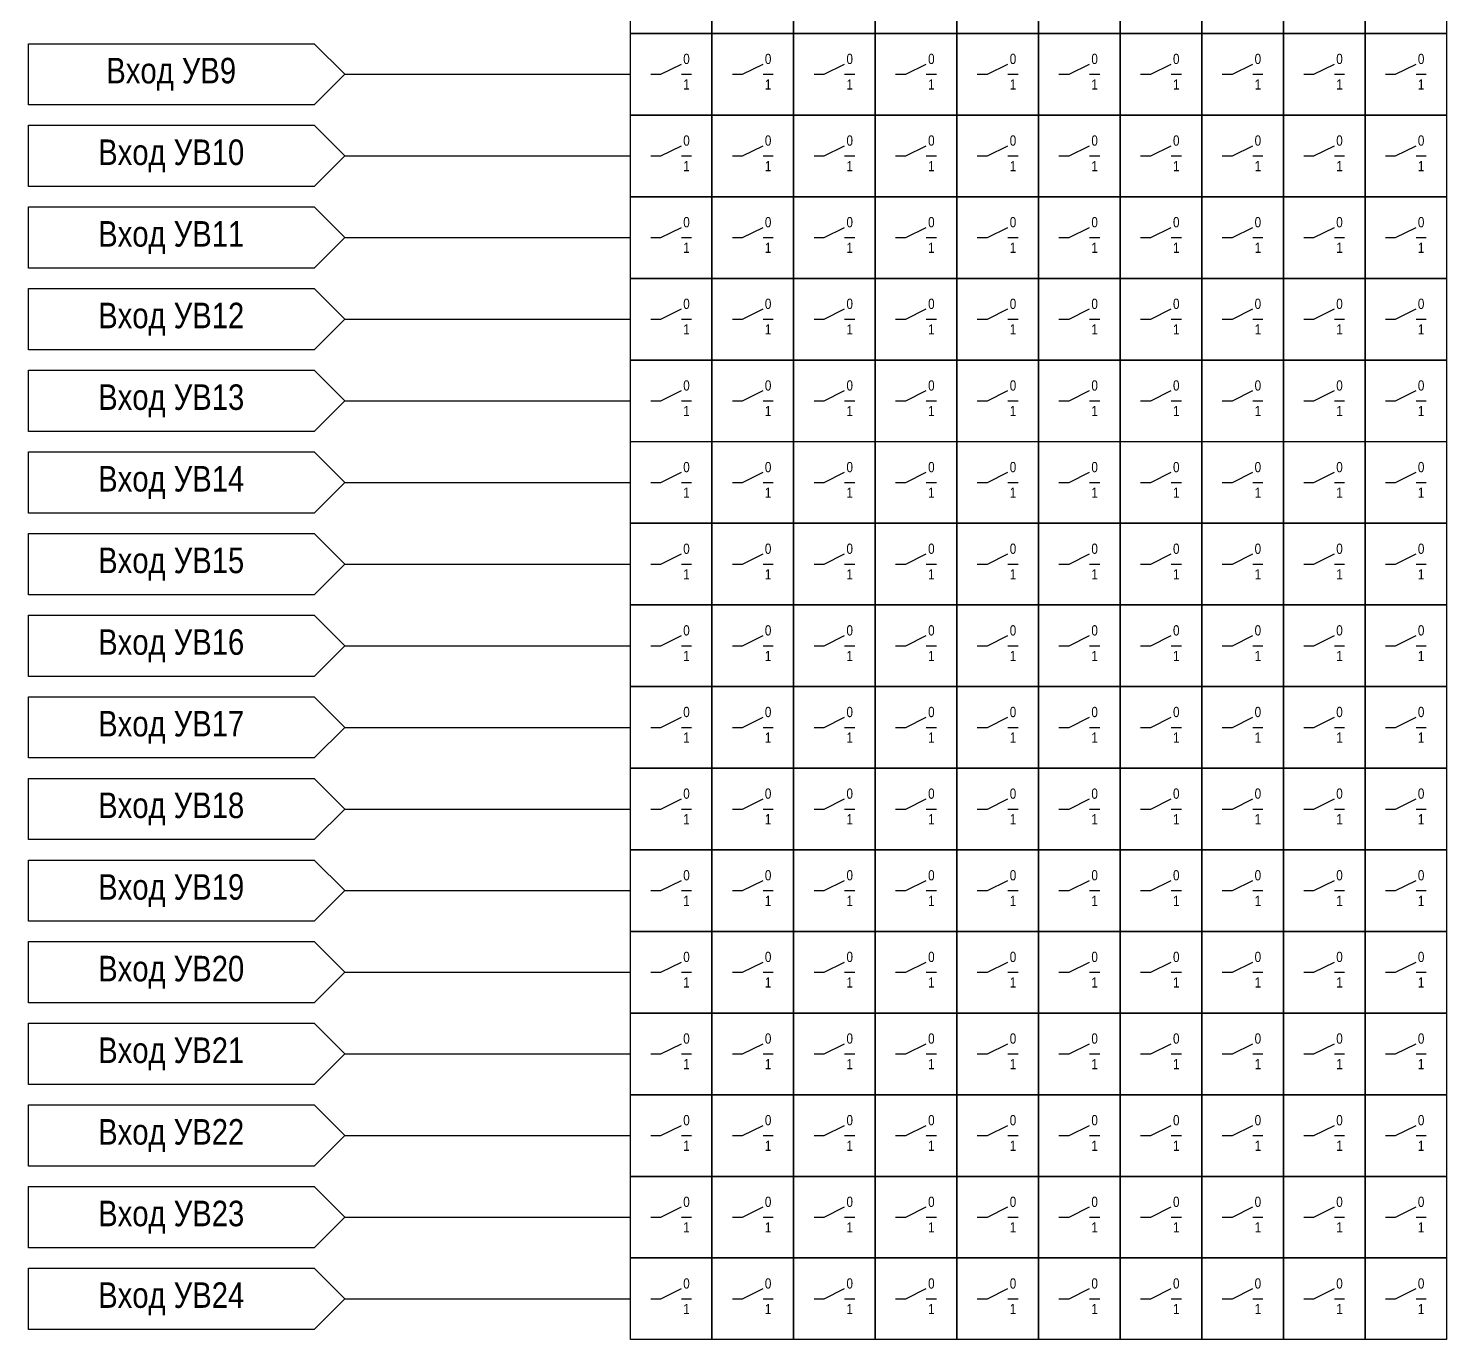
# Model space of a CAD drawing. Header units: millimetres. Extents: x -6343 to 676, y -1039 to 887.
# Drawn here: x -1332 to -1193, y 414 to 542.5 of the extents above; entities that cross this region are included whole.
import ezdxf

# ---------------------------------------------------------------- set-up
doc = ezdxf.new("R2010")
doc.units = ezdxf.units.MM
doc.styles.add('2.5_Gost_RD', font='ARIALN.TTF', dxfattribs={"height": 2.5})

msp = doc.modelspace()

# ---------------------------------------------------------------- linework, layer by layer
at = {"ltscale": 100}
for p, q in [((-1332, 541), (-1304, 541)), ((-1304, 541), (-1301, 538)), ((-1301, 538), (-1304, 535)), ((-1301, 538), (-1273, 538)), ((-1271, 538), (-1270, 538)), ((-1270, 538), (-1268, 539)), ((-1268, 538), (-1267, 538)), ((-1263, 538), (-1262, 538)), ((-1262, 538), (-1260, 539)), ((-1260, 538), (-1259, 538)), ((-1255, 538), (-1254, 538)), ((-1254, 538), (-1252, 539)), ((-1252, 538), (-1251, 538)), ((-1247, 538), (-1246, 538)), ((-1246, 538), (-1244, 539)), ((-1244, 538), (-1243, 538)), ((-1239, 538), (-1238, 538)), ((-1238, 538), (-1236, 539)), ((-1236, 538), (-1235, 538)), ((-1231, 538), (-1230, 538)), ((-1230, 538), (-1228, 539)), ((-1228, 538), (-1227, 538)), ((-1223, 538), (-1222, 538)), ((-1222, 538), (-1220, 539)), ((-1220, 538), (-1219, 538)), ((-1215, 538), (-1214, 538)), ((-1214, 538), (-1212, 539)), ((-1212, 538), (-1211, 538)), ((-1207, 538), (-1206, 538)), ((-1206, 538), (-1204, 539)), ((-1204, 538), (-1203, 538)), ((-1199, 538), (-1198, 538)), ((-1198, 538), (-1196, 539)), ((-1196, 538), (-1195, 538)), ((-1332, 533), (-1304, 533)), ((-1304, 533), (-1301, 530)), ((-1270, 530), (-1268, 531)), ((-1262, 530), (-1260, 531)), ((-1254, 530), (-1252, 531)), ((-1246, 530), (-1244, 531)), ((-1238, 530), (-1236, 531)), ((-1230, 530), (-1228, 531)), ((-1222, 530), (-1220, 531)), ((-1214, 530), (-1212, 531)), ((-1206, 530), (-1204, 531)), ((-1198, 530), (-1196, 531)), ((-1301, 530), (-1304, 527)), ((-1301, 530), (-1273, 530)), ((-1271, 530), (-1270, 530)), ((-1268, 530), (-1267, 530)), ((-1263, 530), (-1262, 530)), ((-1260, 530), (-1259, 530)), ((-1255, 530), (-1254, 530)), ((-1252, 530), (-1251, 530)), ((-1247, 530), (-1246, 530)), ((-1244, 530), (-1243, 530)), ((-1239, 530), (-1238, 530)), ((-1236, 530), (-1235, 530)), ((-1231, 530), (-1230, 530)), ((-1228, 530), (-1227, 530)), ((-1223, 530), (-1222, 530)), ((-1220, 530), (-1219, 530)), ((-1215, 530), (-1214, 530)), ((-1212, 530), (-1211, 530)), ((-1207, 530), (-1206, 530)), ((-1204, 530), (-1203, 530)), ((-1199, 530), (-1198, 530)), ((-1196, 530), (-1195, 530)), ((-1332, 525), (-1304, 525)), ((-1304, 525), (-1301, 522)), ((-1270, 522), (-1268, 523)), ((-1262, 522), (-1260, 523)), ((-1254, 522), (-1252, 523)), ((-1246, 522), (-1244, 523)), ((-1238, 522), (-1236, 523)), ((-1230, 522), (-1228, 523)), ((-1222, 522), (-1220, 523)), ((-1214, 522), (-1212, 523)), ((-1206, 522), (-1204, 523)), ((-1198, 522), (-1196, 523)), ((-1301, 522), (-1304, 519)), ((-1301, 522), (-1273, 522)), ((-1271, 522), (-1270, 522)), ((-1268, 522), (-1267, 522)), ((-1263, 522), (-1262, 522)), ((-1260, 522), (-1259, 522)), ((-1255, 522), (-1254, 522)), ((-1252, 522), (-1251, 522)), ((-1247, 522), (-1246, 522)), ((-1244, 522), (-1243, 522)), ((-1239, 522), (-1238, 522)), ((-1236, 522), (-1235, 522)), ((-1231, 522), (-1230, 522)), ((-1228, 522), (-1227, 522)), ((-1223, 522), (-1222, 522)), ((-1220, 522), (-1219, 522)), ((-1215, 522), (-1214, 522)), ((-1212, 522), (-1211, 522)), ((-1207, 522), (-1206, 522)), ((-1204, 522), (-1203, 522)), ((-1199, 522), (-1198, 522)), ((-1196, 522), (-1195, 522)), ((-1304, 519), (-1332, 519)), ((-1332, 517), (-1304, 517)), ((-1304, 517), (-1301, 514)), ((-1270, 514), (-1268, 515)), ((-1262, 514), (-1260, 515)), ((-1254, 514), (-1252, 515)), ((-1246, 514), (-1244, 515)), ((-1238, 514), (-1236, 515)), ((-1230, 514), (-1228, 515)), ((-1222, 514), (-1220, 515)), ((-1214, 514), (-1212, 515)), ((-1206, 514), (-1204, 515)), ((-1198, 514), (-1196, 515)), ((-1301, 514), (-1304, 511)), ((-1301, 514), (-1273, 514)), ((-1271, 514), (-1270, 514)), ((-1268, 514), (-1267, 514)), ((-1263, 514), (-1262, 514)), ((-1260, 514), (-1259, 514)), ((-1255, 514), (-1254, 514)), ((-1252, 514), (-1251, 514)), ((-1247, 514), (-1246, 514)), ((-1244, 514), (-1243, 514)), ((-1239, 514), (-1238, 514)), ((-1236, 514), (-1235, 514)), ((-1231, 514), (-1230, 514)), ((-1228, 514), (-1227, 514)), ((-1223, 514), (-1222, 514)), ((-1220, 514), (-1219, 514)), ((-1215, 514), (-1214, 514)), ((-1212, 514), (-1211, 514)), ((-1207, 514), (-1206, 514)), ((-1204, 514), (-1203, 514)), ((-1199, 514), (-1198, 514)), ((-1196, 514), (-1195, 514)), ((-1332, 509), (-1304, 509)), ((-1304, 509), (-1301, 506)), ((-1301, 506), (-1304, 503)), ((-1301, 506), (-1273, 506)), ((-1271, 506), (-1270, 506)), ((-1270, 506), (-1268, 507)), ((-1268, 506), (-1267, 506)), ((-1263, 506), (-1262, 506)), ((-1262, 506), (-1260, 507)), ((-1260, 506), (-1259, 506)), ((-1255, 506), (-1254, 506)), ((-1254, 506), (-1252, 507)), ((-1252, 506), (-1251, 506)), ((-1247, 506), (-1246, 506)), ((-1246, 506), (-1244, 507)), ((-1244, 506), (-1243, 506)), ((-1239, 506), (-1238, 506)), ((-1238, 506), (-1236, 507)), ((-1236, 506), (-1235, 506)), ((-1231, 506), (-1230, 506)), ((-1230, 506), (-1228, 507)), ((-1228, 506), (-1227, 506)), ((-1223, 506), (-1222, 506)), ((-1222, 506), (-1220, 507)), ((-1220, 506), (-1219, 506)), ((-1215, 506), (-1214, 506)), ((-1214, 506), (-1212, 507)), ((-1212, 506), (-1211, 506)), ((-1207, 506), (-1206, 506)), ((-1206, 506), (-1204, 507)), ((-1204, 506), (-1203, 506)), ((-1199, 506), (-1198, 506)), ((-1198, 506), (-1196, 507)), ((-1196, 506), (-1195, 506)), ((-1332, 501), (-1304, 501)), ((-1304, 501), (-1301, 498)), ((-1301, 498), (-1304, 495)), ((-1301, 498), (-1273, 498)), ((-1271, 498), (-1270, 498)), ((-1270, 498), (-1268, 499)), ((-1268, 498), (-1267, 498)), ((-1263, 498), (-1262, 498)), ((-1262, 498), (-1260, 499)), ((-1260, 498), (-1259, 498)), ((-1255, 498), (-1254, 498)), ((-1254, 498), (-1252, 499)), ((-1252, 498), (-1251, 498)), ((-1247, 498), (-1246, 498)), ((-1246, 498), (-1244, 499)), ((-1244, 498), (-1243, 498)), ((-1239, 498), (-1238, 498)), ((-1238, 498), (-1236, 499)), ((-1236, 498), (-1235, 498)), ((-1231, 498), (-1230, 498)), ((-1230, 498), (-1228, 499)), ((-1228, 498), (-1227, 498)), ((-1223, 498), (-1222, 498)), ((-1222, 498), (-1220, 499)), ((-1220, 498), (-1219, 498)), ((-1215, 498), (-1214, 498)), ((-1214, 498), (-1212, 499)), ((-1212, 498), (-1211, 498)), ((-1207, 498), (-1206, 498)), ((-1206, 498), (-1204, 499)), ((-1204, 498), (-1203, 498)), ((-1199, 498), (-1198, 498)), ((-1198, 498), (-1196, 499)), ((-1196, 498), (-1195, 498)), ((-1332, 493), (-1304, 493)), ((-1304, 493), (-1301, 490)), ((-1270, 490), (-1268, 491)), ((-1262, 490), (-1260, 491)), ((-1254, 490), (-1252, 491)), ((-1246, 490), (-1244, 491)), ((-1238, 490), (-1236, 491)), ((-1230, 490), (-1228, 491)), ((-1222, 490), (-1220, 491)), ((-1214, 490), (-1212, 491)), ((-1206, 490), (-1204, 491)), ((-1198, 490), (-1196, 491)), ((-1301, 490), (-1304, 487)), ((-1301, 490), (-1273, 490)), ((-1271, 490), (-1270, 490)), ((-1268, 490), (-1267, 490)), ((-1263, 490), (-1262, 490)), ((-1260, 490), (-1259, 490)), ((-1255, 490), (-1254, 490)), ((-1252, 490), (-1251, 490)), ((-1247, 490), (-1246, 490)), ((-1244, 490), (-1243, 490)), ((-1239, 490), (-1238, 490)), ((-1236, 490), (-1235, 490)), ((-1231, 490), (-1230, 490)), ((-1228, 490), (-1227, 490)), ((-1223, 490), (-1222, 490)), ((-1220, 490), (-1219, 490)), ((-1215, 490), (-1214, 490)), ((-1212, 490), (-1211, 490)), ((-1207, 490), (-1206, 490)), ((-1204, 490), (-1203, 490)), ((-1199, 490), (-1198, 490)), ((-1196, 490), (-1195, 490)), ((-1332, 485), (-1304, 485)), ((-1304, 485), (-1301, 482)), ((-1270, 482), (-1268, 483)), ((-1262, 482), (-1260, 483)), ((-1254, 482), (-1252, 483)), ((-1246, 482), (-1244, 483)), ((-1238, 482), (-1236, 483)), ((-1230, 482), (-1228, 483)), ((-1222, 482), (-1220, 483)), ((-1214, 482), (-1212, 483)), ((-1206, 482), (-1204, 483)), ((-1198, 482), (-1196, 483)), ((-1301, 482), (-1304, 479)), ((-1301, 482), (-1273, 482)), ((-1271, 482), (-1270, 482)), ((-1268, 482), (-1267, 482)), ((-1263, 482), (-1262, 482)), ((-1260, 482), (-1259, 482)), ((-1255, 482), (-1254, 482)), ((-1252, 482), (-1251, 482)), ((-1247, 482), (-1246, 482)), ((-1244, 482), (-1243, 482)), ((-1239, 482), (-1238, 482)), ((-1236, 482), (-1235, 482)), ((-1231, 482), (-1230, 482)), ((-1228, 482), (-1227, 482)), ((-1223, 482), (-1222, 482)), ((-1220, 482), (-1219, 482)), ((-1215, 482), (-1214, 482)), ((-1212, 482), (-1211, 482)), ((-1207, 482), (-1206, 482)), ((-1204, 482), (-1203, 482)), ((-1199, 482), (-1198, 482)), ((-1196, 482), (-1195, 482)), ((-1332, 477), (-1304, 477)), ((-1304, 477), (-1301, 474)), ((-1301, 474), (-1304, 471)), ((-1301, 474), (-1273, 474)), ((-1271, 474), (-1270, 474)), ((-1270, 474), (-1268, 475)), ((-1268, 474), (-1267, 474)), ((-1263, 474), (-1262, 474)), ((-1262, 474), (-1260, 475)), ((-1260, 474), (-1259, 474)), ((-1255, 474), (-1254, 474)), ((-1254, 474), (-1252, 475)), ((-1252, 474), (-1251, 474)), ((-1247, 474), (-1246, 474)), ((-1246, 474), (-1244, 475)), ((-1244, 474), (-1243, 474)), ((-1239, 474), (-1238, 474)), ((-1238, 474), (-1236, 475)), ((-1236, 474), (-1235, 474)), ((-1231, 474), (-1230, 474)), ((-1230, 474), (-1228, 475)), ((-1228, 474), (-1227, 474)), ((-1223, 474), (-1222, 474)), ((-1222, 474), (-1220, 475)), ((-1220, 474), (-1219, 474)), ((-1215, 474), (-1214, 474)), ((-1214, 474), (-1212, 475)), ((-1212, 474), (-1211, 474)), ((-1207, 474), (-1206, 474)), ((-1206, 474), (-1204, 475)), ((-1204, 474), (-1203, 474)), ((-1199, 474), (-1198, 474)), ((-1198, 474), (-1196, 475)), ((-1196, 474), (-1195, 474)), ((-1332, 469), (-1304, 469)), ((-1304, 469), (-1301, 466)), ((-1301, 466), (-1304, 463)), ((-1301, 466), (-1273, 466)), ((-1271, 466), (-1270, 466)), ((-1270, 466), (-1268, 467)), ((-1268, 466), (-1267, 466)), ((-1263, 466), (-1262, 466)), ((-1262, 466), (-1260, 467)), ((-1260, 466), (-1259, 466)), ((-1255, 466), (-1254, 466)), ((-1254, 466), (-1252, 467)), ((-1252, 466), (-1251, 466)), ((-1247, 466), (-1246, 466)), ((-1246, 466), (-1244, 467)), ((-1244, 466), (-1243, 466)), ((-1239, 466), (-1238, 466)), ((-1238, 466), (-1236, 467)), ((-1236, 466), (-1235, 466)), ((-1231, 466), (-1230, 466)), ((-1230, 466), (-1228, 467)), ((-1228, 466), (-1227, 466)), ((-1223, 466), (-1222, 466)), ((-1222, 466), (-1220, 467)), ((-1220, 466), (-1219, 466)), ((-1215, 466), (-1214, 466)), ((-1214, 466), (-1212, 467)), ((-1212, 466), (-1211, 466)), ((-1207, 466), (-1206, 466)), ((-1206, 466), (-1204, 467)), ((-1204, 466), (-1203, 466)), ((-1199, 466), (-1198, 466)), ((-1198, 466), (-1196, 467)), ((-1196, 466), (-1195, 466)), ((-1332, 461), (-1304, 461)), ((-1304, 461), (-1301, 458)), ((-1270, 458), (-1268, 459)), ((-1262, 458), (-1260, 459)), ((-1254, 458), (-1252, 459)), ((-1246, 458), (-1244, 459)), ((-1238, 458), (-1236, 459)), ((-1230, 458), (-1228, 459)), ((-1222, 458), (-1220, 459)), ((-1214, 458), (-1212, 459)), ((-1206, 458), (-1204, 459)), ((-1198, 458), (-1196, 459)), ((-1301, 458), (-1304, 455)), ((-1301, 458), (-1273, 458)), ((-1271, 458), (-1270, 458)), ((-1268, 458), (-1267, 458)), ((-1263, 458), (-1262, 458)), ((-1260, 458), (-1259, 458)), ((-1255, 458), (-1254, 458)), ((-1252, 458), (-1251, 458)), ((-1247, 458), (-1246, 458)), ((-1244, 458), (-1243, 458)), ((-1239, 458), (-1238, 458)), ((-1236, 458), (-1235, 458)), ((-1231, 458), (-1230, 458)), ((-1228, 458), (-1227, 458)), ((-1223, 458), (-1222, 458)), ((-1220, 458), (-1219, 458)), ((-1215, 458), (-1214, 458)), ((-1212, 458), (-1211, 458)), ((-1207, 458), (-1206, 458)), ((-1204, 458), (-1203, 458)), ((-1199, 458), (-1198, 458)), ((-1196, 458), (-1195, 458)), ((-1332, 453), (-1304, 453)), ((-1304, 453), (-1301, 450)), ((-1270, 450), (-1268, 451)), ((-1262, 450), (-1260, 451)), ((-1254, 450), (-1252, 451)), ((-1246, 450), (-1244, 451)), ((-1238, 450), (-1236, 451)), ((-1230, 450), (-1228, 451)), ((-1222, 450), (-1220, 451)), ((-1214, 450), (-1212, 451)), ((-1206, 450), (-1204, 451)), ((-1198, 450), (-1196, 451)), ((-1301, 450), (-1304, 447)), ((-1301, 450), (-1273, 450)), ((-1271, 450), (-1270, 450)), ((-1268, 450), (-1267, 450)), ((-1263, 450), (-1262, 450)), ((-1260, 450), (-1259, 450)), ((-1255, 450), (-1254, 450)), ((-1252, 450), (-1251, 450)), ((-1247, 450), (-1246, 450)), ((-1244, 450), (-1243, 450)), ((-1239, 450), (-1238, 450)), ((-1236, 450), (-1235, 450)), ((-1231, 450), (-1230, 450)), ((-1228, 450), (-1227, 450)), ((-1223, 450), (-1222, 450)), ((-1220, 450), (-1219, 450)), ((-1215, 450), (-1214, 450)), ((-1212, 450), (-1211, 450)), ((-1207, 450), (-1206, 450)), ((-1204, 450), (-1203, 450)), ((-1199, 450), (-1198, 450)), ((-1196, 450), (-1195, 450)), ((-1332, 445), (-1304, 445)), ((-1304, 445), (-1301, 442)), ((-1270, 442), (-1268, 443)), ((-1262, 442), (-1260, 443)), ((-1254, 442), (-1252, 443)), ((-1246, 442), (-1244, 443)), ((-1238, 442), (-1236, 443)), ((-1230, 442), (-1228, 443)), ((-1222, 442), (-1220, 443)), ((-1214, 442), (-1212, 443)), ((-1206, 442), (-1204, 443)), ((-1198, 442), (-1196, 443)), ((-1301, 442), (-1304, 439)), ((-1301, 442), (-1273, 442)), ((-1271, 442), (-1270, 442)), ((-1268, 442), (-1267, 442)), ((-1263, 442), (-1262, 442)), ((-1260, 442), (-1259, 442)), ((-1255, 442), (-1254, 442)), ((-1252, 442), (-1251, 442)), ((-1247, 442), (-1246, 442)), ((-1244, 442), (-1243, 442)), ((-1239, 442), (-1238, 442)), ((-1236, 442), (-1235, 442)), ((-1231, 442), (-1230, 442)), ((-1228, 442), (-1227, 442)), ((-1223, 442), (-1222, 442)), ((-1220, 442), (-1219, 442)), ((-1215, 442), (-1214, 442)), ((-1212, 442), (-1211, 442)), ((-1207, 442), (-1206, 442)), ((-1204, 442), (-1203, 442)), ((-1199, 442), (-1198, 442)), ((-1196, 442), (-1195, 442)), ((-1304, 439), (-1332, 439)), ((-1332, 437), (-1304, 437)), ((-1304, 437), (-1301, 434)), ((-1301, 434), (-1304, 431)), ((-1301, 434), (-1273, 434)), ((-1271, 434), (-1270, 434)), ((-1270, 434), (-1268, 435)), ((-1268, 434), (-1267, 434)), ((-1263, 434), (-1262, 434)), ((-1262, 434), (-1260, 435)), ((-1260, 434), (-1259, 434)), ((-1255, 434), (-1254, 434)), ((-1254, 434), (-1252, 435)), ((-1252, 434), (-1251, 434)), ((-1247, 434), (-1246, 434)), ((-1246, 434), (-1244, 435)), ((-1244, 434), (-1243, 434)), ((-1239, 434), (-1238, 434)), ((-1238, 434), (-1236, 435)), ((-1236, 434), (-1235, 434)), ((-1231, 434), (-1230, 434)), ((-1230, 434), (-1228, 435)), ((-1228, 434), (-1227, 434)), ((-1223, 434), (-1222, 434)), ((-1222, 434), (-1220, 435)), ((-1220, 434), (-1219, 434)), ((-1215, 434), (-1214, 434)), ((-1214, 434), (-1212, 435)), ((-1212, 434), (-1211, 434)), ((-1207, 434), (-1206, 434)), ((-1206, 434), (-1204, 435)), ((-1204, 434), (-1203, 434)), ((-1199, 434), (-1198, 434)), ((-1198, 434), (-1196, 435)), ((-1196, 434), (-1195, 434)), ((-1332, 429), (-1304, 429)), ((-1304, 429), (-1301, 426)), ((-1270, 426), (-1268, 427)), ((-1262, 426), (-1260, 427)), ((-1254, 426), (-1252, 427)), ((-1246, 426), (-1244, 427)), ((-1238, 426), (-1236, 427)), ((-1230, 426), (-1228, 427)), ((-1222, 426), (-1220, 427)), ((-1214, 426), (-1212, 427)), ((-1206, 426), (-1204, 427)), ((-1198, 426), (-1196, 427)), ((-1301, 426), (-1304, 423)), ((-1301, 426), (-1273, 426)), ((-1271, 426), (-1270, 426)), ((-1268, 426), (-1267, 426)), ((-1263, 426), (-1262, 426)), ((-1260, 426), (-1259, 426)), ((-1255, 426), (-1254, 426)), ((-1252, 426), (-1251, 426)), ((-1247, 426), (-1246, 426)), ((-1244, 426), (-1243, 426)), ((-1239, 426), (-1238, 426)), ((-1236, 426), (-1235, 426)), ((-1231, 426), (-1230, 426)), ((-1228, 426), (-1227, 426)), ((-1223, 426), (-1222, 426)), ((-1220, 426), (-1219, 426)), ((-1215, 426), (-1214, 426)), ((-1212, 426), (-1211, 426)), ((-1207, 426), (-1206, 426)), ((-1204, 426), (-1203, 426)), ((-1199, 426), (-1198, 426)), ((-1196, 426), (-1195, 426)), ((-1332, 421), (-1304, 421)), ((-1304, 421), (-1301, 418)), ((-1270, 418), (-1268, 419)), ((-1262, 418), (-1260, 419)), ((-1254, 418), (-1252, 419)), ((-1246, 418), (-1244, 419)), ((-1238, 418), (-1236, 419)), ((-1230, 418), (-1228, 419)), ((-1222, 418), (-1220, 419)), ((-1214, 418), (-1212, 419)), ((-1206, 418), (-1204, 419)), ((-1198, 418), (-1196, 419)), ((-1301, 418), (-1304, 415)), ((-1301, 418), (-1273, 418)), ((-1271, 418), (-1270, 418)), ((-1268, 418), (-1267, 418)), ((-1263, 418), (-1262, 418)), ((-1260, 418), (-1259, 418)), ((-1255, 418), (-1254, 418)), ((-1252, 418), (-1251, 418)), ((-1247, 418), (-1246, 418)), ((-1244, 418), (-1243, 418)), ((-1239, 418), (-1238, 418)), ((-1236, 418), (-1235, 418)), ((-1231, 418), (-1230, 418)), ((-1228, 418), (-1227, 418)), ((-1223, 418), (-1222, 418)), ((-1220, 418), (-1219, 418)), ((-1215, 418), (-1214, 418)), ((-1212, 418), (-1211, 418)), ((-1207, 418), (-1206, 418)), ((-1204, 418), (-1203, 418)), ((-1199, 418), (-1198, 418)), ((-1196, 418), (-1195, 418))]:
    msp.add_line(p, q, dxfattribs=at)
for points in [[(-1273, 606), (-1265, 606), (-1265, 414), (-1273, 414)], [(-1265, 606), (-1257, 606), (-1257, 414), (-1265, 414)], [(-1257, 606), (-1249, 606), (-1249, 414), (-1257, 414)], [(-1249, 606), (-1241, 606), (-1241, 414), (-1249, 414)], [(-1241, 606), (-1233, 606), (-1233, 414), (-1241, 414)], [(-1233, 606), (-1225, 606), (-1225, 414), (-1233, 414)], [(-1225, 606), (-1217, 606), (-1217, 414), (-1225, 414)], [(-1217, 606), (-1209, 606), (-1209, 414), (-1217, 414)], [(-1209, 606), (-1201, 606), (-1201, 414), (-1209, 414)], [(-1201, 606), (-1193, 606), (-1193, 414), (-1201, 414)], [(-1273, 550), (-1193, 550), (-1193, 542), (-1273, 542)], [(-1273, 542), (-1193, 542), (-1193, 534), (-1273, 534)], [(-1273, 534), (-1193, 534), (-1193, 526), (-1273, 526)], [(-1273, 526), (-1193, 526), (-1193, 518), (-1273, 518)], [(-1273, 518), (-1193, 518), (-1193, 510), (-1273, 510)], [(-1273, 510), (-1193, 510), (-1193, 486), (-1273, 486)], [(-1273, 502), (-1193, 502), (-1193, 494), (-1273, 494)], [(-1273, 494), (-1193, 494), (-1193, 486), (-1273, 486)], [(-1273, 486), (-1193, 486), (-1193, 478), (-1273, 478)], [(-1273, 478), (-1193, 478), (-1193, 470), (-1273, 470)], [(-1273, 470), (-1193, 470), (-1193, 462), (-1273, 462)], [(-1273, 462), (-1193, 462), (-1193, 454), (-1273, 454)], [(-1273, 454), (-1193, 454), (-1193, 446), (-1273, 446)], [(-1273, 446), (-1193, 446), (-1193, 438), (-1273, 438)], [(-1273, 438), (-1193, 438), (-1193, 430), (-1273, 430)], [(-1273, 430), (-1193, 430), (-1193, 422), (-1273, 422)], [(-1273, 422), (-1193, 422), (-1193, 414), (-1273, 414)]]:
    msp.add_lwpolyline(points, close=True, dxfattribs=at)
for points in [[(-1332, 541), (-1304, 541), (-1301, 538), (-1304, 535), (-1332, 535), (-1332, 541)], [(-1332, 533), (-1304, 533), (-1301, 530), (-1304, 527), (-1332, 527), (-1332, 533)], [(-1332, 525), (-1304, 525), (-1301, 522), (-1304, 519), (-1332, 519), (-1332, 525)], [(-1332, 517), (-1304, 517), (-1301, 514), (-1304, 511), (-1332, 511), (-1332, 517)], [(-1332, 509), (-1304, 509), (-1301, 506), (-1304, 503), (-1332, 503), (-1332, 509)], [(-1332, 501), (-1304, 501), (-1301, 498), (-1304, 495), (-1332, 495), (-1332, 501)], [(-1332, 493), (-1304, 493), (-1301, 490), (-1304, 487), (-1332, 487), (-1332, 493)], [(-1332, 485), (-1304, 485), (-1301, 482), (-1304, 479), (-1332, 479), (-1332, 485)], [(-1332, 477), (-1304, 477), (-1301, 474), (-1304, 471), (-1332, 471), (-1332, 477)], [(-1332, 469), (-1304, 469), (-1301, 466), (-1304, 463), (-1332, 463), (-1332, 469)], [(-1332, 461), (-1304, 461), (-1301, 458), (-1304, 455), (-1332, 455), (-1332, 461)], [(-1332, 453), (-1304, 453), (-1301, 450), (-1304, 447), (-1332, 447), (-1332, 453)], [(-1332, 445), (-1304, 445), (-1301, 442), (-1304, 439), (-1332, 439), (-1332, 445)], [(-1332, 437), (-1304, 437), (-1301, 434), (-1304, 431), (-1332, 431), (-1332, 437)], [(-1332, 429), (-1304, 429), (-1301, 426), (-1304, 423), (-1332, 423), (-1332, 429)], [(-1332, 421), (-1304, 421), (-1301, 418), (-1304, 415), (-1332, 415), (-1332, 421)]]:
    msp.add_lwpolyline(points, dxfattribs=at)

# ---------------------------------------------------------------- texts
at = {"color": 0, "ltscale": 100, "attachment_point": 5, "style": '2.5_Gost_RD'}
for s, insert, char_height, width in [('{\\C256;Вход УВ9}', (-1318, 538), 2.5, 28), ('{\\C256;0}', (-1267.5, 539.5), 1, 5), ('{\\C256;0}', (-1259.5, 539.5), 1, 5), ('{\\C256;0}', (-1251.5, 539.5), 1, 5), ('{\\C256;0}', (-1243.5, 539.5), 1, 5), ('{\\C256;0}', (-1235.5, 539.5), 1, 5), ('{\\C256;0}', (-1227.5, 539.5), 1, 5), ('{\\C256;0}', (-1219.5, 539.5), 1, 5), ('{\\C256;0}', (-1211.5, 539.5), 1, 5), ('{\\C256;0}', (-1203.5, 539.5), 1, 5), ('{\\C256;0}', (-1195.5, 539.5), 1, 5), ('{\\C256;1}', (-1267.5, 537), 1, 5), ('{\\C256;1}', (-1259.5, 537), 1, 5), ('{\\C256;1}', (-1251.5, 537), 1, 5), ('{\\C256;1}', (-1243.5, 537), 1, 5), ('{\\C256;1}', (-1235.5, 537), 1, 5), ('{\\C256;1}', (-1227.5, 537), 1, 5), ('{\\C256;1}', (-1219.5, 537), 1, 5), ('{\\C256;1}', (-1211.5, 537), 1, 5), ('{\\C256;1}', (-1203.5, 537), 1, 5), ('{\\C256;1}', (-1195.5, 537), 1, 5), ('{\\C256;Вход УВ10}', (-1318, 530), 2.5, 28), ('{\\C256;0}', (-1267.5, 531.5), 1, 5), ('{\\C256;0}', (-1259.5, 531.5), 1, 5), ('{\\C256;0}', (-1251.5, 531.5), 1, 5), ('{\\C256;0}', (-1243.5, 531.5), 1, 5), ('{\\C256;0}', (-1235.5, 531.5), 1, 5), ('{\\C256;0}', (-1227.5, 531.5), 1, 5), ('{\\C256;0}', (-1219.5, 531.5), 1, 5), ('{\\C256;0}', (-1211.5, 531.5), 1, 5), ('{\\C256;0}', (-1203.5, 531.5), 1, 5), ('{\\C256;0}', (-1195.5, 531.5), 1, 5), ('{\\C256;1}', (-1267.5, 529), 1, 5), ('{\\C256;1}', (-1259.5, 529), 1, 5), ('{\\C256;1}', (-1251.5, 529), 1, 5), ('{\\C256;1}', (-1243.5, 529), 1, 5), ('{\\C256;1}', (-1235.5, 529), 1, 5), ('{\\C256;1}', (-1227.5, 529), 1, 5), ('{\\C256;1}', (-1219.5, 529), 1, 5), ('{\\C256;1}', (-1211.5, 529), 1, 5), ('{\\C256;1}', (-1203.5, 529), 1, 5), ('{\\C256;1}', (-1195.5, 529), 1, 5), ('{\\C256;Вход УВ11}', (-1318, 522), 2.5, 28), ('{\\C256;0}', (-1267.5, 523.5), 1, 5), ('{\\C256;0}', (-1259.5, 523.5), 1, 5), ('{\\C256;0}', (-1251.5, 523.5), 1, 5), ('{\\C256;0}', (-1243.5, 523.5), 1, 5), ('{\\C256;0}', (-1235.5, 523.5), 1, 5), ('{\\C256;0}', (-1227.5, 523.5), 1, 5), ('{\\C256;0}', (-1219.5, 523.5), 1, 5), ('{\\C256;0}', (-1211.5, 523.5), 1, 5), ('{\\C256;0}', (-1203.5, 523.5), 1, 5), ('{\\C256;0}', (-1195.5, 523.5), 1, 5), ('{\\C256;1}', (-1267.5, 521), 1, 5), ('{\\C256;1}', (-1259.5, 521), 1, 5), ('{\\C256;1}', (-1251.5, 521), 1, 5), ('{\\C256;1}', (-1243.5, 521), 1, 5), ('{\\C256;1}', (-1235.5, 521), 1, 5), ('{\\C256;1}', (-1227.5, 521), 1, 5), ('{\\C256;1}', (-1219.5, 521), 1, 5), ('{\\C256;1}', (-1211.5, 521), 1, 5), ('{\\C256;1}', (-1203.5, 521), 1, 5), ('{\\C256;1}', (-1195.5, 521), 1, 5), ('{\\C256;0}', (-1267.5, 515.5), 1, 5), ('{\\C256;0}', (-1259.5, 515.5), 1, 5), ('{\\C256;0}', (-1251.5, 515.5), 1, 5), ('{\\C256;0}', (-1243.5, 515.5), 1, 5), ('{\\C256;0}', (-1235.5, 515.5), 1, 5), ('{\\C256;0}', (-1227.5, 515.5), 1, 5), ('{\\C256;0}', (-1219.5, 515.5), 1, 5), ('{\\C256;0}', (-1211.5, 515.5), 1, 5), ('{\\C256;0}', (-1203.5, 515.5), 1, 5), ('{\\C256;0}', (-1195.5, 515.5), 1, 5), ('{\\C256;Вход УВ12}', (-1318, 514), 2.5, 28), ('{\\C256;1}', (-1267.5, 513), 1, 5), ('{\\C256;1}', (-1259.5, 513), 1, 5), ('{\\C256;1}', (-1251.5, 513), 1, 5), ('{\\C256;1}', (-1243.5, 513), 1, 5), ('{\\C256;1}', (-1235.5, 513), 1, 5), ('{\\C256;1}', (-1227.5, 513), 1, 5), ('{\\C256;1}', (-1219.5, 513), 1, 5), ('{\\C256;1}', (-1211.5, 513), 1, 5), ('{\\C256;1}', (-1203.5, 513), 1, 5), ('{\\C256;1}', (-1195.5, 513), 1, 5), ('{\\C256;Вход УВ13}', (-1318, 506), 2.5, 28), ('{\\C256;0}', (-1267.5, 507.5), 1, 5), ('{\\C256;0}', (-1259.5, 507.5), 1, 5), ('{\\C256;0}', (-1251.5, 507.5), 1, 5), ('{\\C256;0}', (-1243.5, 507.5), 1, 5), ('{\\C256;0}', (-1235.5, 507.5), 1, 5), ('{\\C256;0}', (-1227.5, 507.5), 1, 5), ('{\\C256;0}', (-1219.5, 507.5), 1, 5), ('{\\C256;0}', (-1211.5, 507.5), 1, 5), ('{\\C256;0}', (-1203.5, 507.5), 1, 5), ('{\\C256;0}', (-1195.5, 507.5), 1, 5), ('{\\C256;1}', (-1267.5, 505), 1, 5), ('{\\C256;1}', (-1259.5, 505), 1, 5), ('{\\C256;1}', (-1251.5, 505), 1, 5), ('{\\C256;1}', (-1243.5, 505), 1, 5), ('{\\C256;1}', (-1235.5, 505), 1, 5), ('{\\C256;1}', (-1227.5, 505), 1, 5), ('{\\C256;1}', (-1219.5, 505), 1, 5), ('{\\C256;1}', (-1211.5, 505), 1, 5), ('{\\C256;1}', (-1203.5, 505), 1, 5), ('{\\C256;1}', (-1195.5, 505), 1, 5), ('{\\C256;Вход УВ14}', (-1318, 498), 2.5, 28), ('{\\C256;0}', (-1267.5, 499.5), 1, 5), ('{\\C256;0}', (-1259.5, 499.5), 1, 5), ('{\\C256;0}', (-1251.5, 499.5), 1, 5), ('{\\C256;0}', (-1243.5, 499.5), 1, 5), ('{\\C256;0}', (-1235.5, 499.5), 1, 5), ('{\\C256;0}', (-1227.5, 499.5), 1, 5), ('{\\C256;0}', (-1219.5, 499.5), 1, 5), ('{\\C256;0}', (-1211.5, 499.5), 1, 5), ('{\\C256;0}', (-1203.5, 499.5), 1, 5), ('{\\C256;0}', (-1195.5, 499.5), 1, 5), ('{\\C256;1}', (-1267.5, 497), 1, 5), ('{\\C256;1}', (-1259.5, 497), 1, 5), ('{\\C256;1}', (-1251.5, 497), 1, 5), ('{\\C256;1}', (-1243.5, 497), 1, 5), ('{\\C256;1}', (-1235.5, 497), 1, 5), ('{\\C256;1}', (-1227.5, 497), 1, 5), ('{\\C256;1}', (-1219.5, 497), 1, 5), ('{\\C256;1}', (-1211.5, 497), 1, 5), ('{\\C256;1}', (-1203.5, 497), 1, 5), ('{\\C256;1}', (-1195.5, 497), 1, 5), ('{\\C256;Вход УВ15}', (-1318, 490), 2.5, 28), ('{\\C256;0}', (-1267.5, 491.5), 1, 5), ('{\\C256;0}', (-1259.5, 491.5), 1, 5), ('{\\C256;0}', (-1251.5, 491.5), 1, 5), ('{\\C256;0}', (-1243.5, 491.5), 1, 5), ('{\\C256;0}', (-1235.5, 491.5), 1, 5), ('{\\C256;0}', (-1227.5, 491.5), 1, 5), ('{\\C256;0}', (-1219.5, 491.5), 1, 5), ('{\\C256;0}', (-1211.5, 491.5), 1, 5), ('{\\C256;0}', (-1203.5, 491.5), 1, 5), ('{\\C256;0}', (-1195.5, 491.5), 1, 5), ('{\\C256;1}', (-1267.5, 489), 1, 5), ('{\\C256;1}', (-1259.5, 489), 1, 5), ('{\\C256;1}', (-1251.5, 489), 1, 5), ('{\\C256;1}', (-1243.5, 489), 1, 5), ('{\\C256;1}', (-1235.5, 489), 1, 5), ('{\\C256;1}', (-1227.5, 489), 1, 5), ('{\\C256;1}', (-1219.5, 489), 1, 5), ('{\\C256;1}', (-1211.5, 489), 1, 5), ('{\\C256;1}', (-1203.5, 489), 1, 5), ('{\\C256;1}', (-1195.5, 489), 1, 5), ('{\\C256;0}', (-1267.5, 483.5), 1, 5), ('{\\C256;0}', (-1259.5, 483.5), 1, 5), ('{\\C256;0}', (-1251.5, 483.5), 1, 5), ('{\\C256;0}', (-1243.5, 483.5), 1, 5), ('{\\C256;0}', (-1235.5, 483.5), 1, 5), ('{\\C256;0}', (-1227.5, 483.5), 1, 5), ('{\\C256;0}', (-1219.5, 483.5), 1, 5), ('{\\C256;0}', (-1211.5, 483.5), 1, 5), ('{\\C256;0}', (-1203.5, 483.5), 1, 5), ('{\\C256;0}', (-1195.5, 483.5), 1, 5), ('{\\C256;Вход УВ16}', (-1318, 482), 2.5, 28), ('{\\C256;1}', (-1267.5, 481), 1, 5), ('{\\C256;1}', (-1259.5, 481), 1, 5), ('{\\C256;1}', (-1251.5, 481), 1, 5), ('{\\C256;1}', (-1243.5, 481), 1, 5), ('{\\C256;1}', (-1235.5, 481), 1, 5), ('{\\C256;1}', (-1227.5, 481), 1, 5), ('{\\C256;1}', (-1219.5, 481), 1, 5), ('{\\C256;1}', (-1211.5, 481), 1, 5), ('{\\C256;1}', (-1203.5, 481), 1, 5), ('{\\C256;1}', (-1195.5, 481), 1, 5), ('{\\C256;Вход УВ17}', (-1318, 474), 2.5, 28), ('{\\C256;0}', (-1267.5, 475.5), 1, 5), ('{\\C256;0}', (-1259.5, 475.5), 1, 5), ('{\\C256;0}', (-1251.5, 475.5), 1, 5), ('{\\C256;0}', (-1243.5, 475.5), 1, 5), ('{\\C256;0}', (-1235.5, 475.5), 1, 5), ('{\\C256;0}', (-1227.5, 475.5), 1, 5), ('{\\C256;0}', (-1219.5, 475.5), 1, 5), ('{\\C256;0}', (-1211.5, 475.5), 1, 5), ('{\\C256;0}', (-1203.5, 475.5), 1, 5), ('{\\C256;0}', (-1195.5, 475.5), 1, 5), ('{\\C256;1}', (-1267.5, 473), 1, 5), ('{\\C256;1}', (-1259.5, 473), 1, 5), ('{\\C256;1}', (-1251.5, 473), 1, 5), ('{\\C256;1}', (-1243.5, 473), 1, 5), ('{\\C256;1}', (-1235.5, 473), 1, 5), ('{\\C256;1}', (-1227.5, 473), 1, 5), ('{\\C256;1}', (-1219.5, 473), 1, 5), ('{\\C256;1}', (-1211.5, 473), 1, 5), ('{\\C256;1}', (-1203.5, 473), 1, 5), ('{\\C256;1}', (-1195.5, 473), 1, 5), ('{\\C256;Вход УВ18}', (-1318, 466), 2.5, 28), ('{\\C256;0}', (-1267.5, 467.5), 1, 5), ('{\\C256;0}', (-1259.5, 467.5), 1, 5), ('{\\C256;0}', (-1251.5, 467.5), 1, 5), ('{\\C256;0}', (-1243.5, 467.5), 1, 5), ('{\\C256;0}', (-1235.5, 467.5), 1, 5), ('{\\C256;0}', (-1227.5, 467.5), 1, 5), ('{\\C256;0}', (-1219.5, 467.5), 1, 5), ('{\\C256;0}', (-1211.5, 467.5), 1, 5), ('{\\C256;0}', (-1203.5, 467.5), 1, 5), ('{\\C256;0}', (-1195.5, 467.5), 1, 5), ('{\\C256;1}', (-1267.5, 465), 1, 5), ('{\\C256;1}', (-1259.5, 465), 1, 5), ('{\\C256;1}', (-1251.5, 465), 1, 5), ('{\\C256;1}', (-1243.5, 465), 1, 5), ('{\\C256;1}', (-1235.5, 465), 1, 5), ('{\\C256;1}', (-1227.5, 465), 1, 5), ('{\\C256;1}', (-1219.5, 465), 1, 5), ('{\\C256;1}', (-1211.5, 465), 1, 5), ('{\\C256;1}', (-1203.5, 465), 1, 5), ('{\\C256;1}', (-1195.5, 465), 1, 5), ('{\\C256;Вход УВ19}', (-1318, 458), 2.5, 28), ('{\\C256;0}', (-1267.5, 459.5), 1, 5), ('{\\C256;0}', (-1259.5, 459.5), 1, 5), ('{\\C256;0}', (-1251.5, 459.5), 1, 5), ('{\\C256;0}', (-1243.5, 459.5), 1, 5), ('{\\C256;0}', (-1235.5, 459.5), 1, 5), ('{\\C256;0}', (-1227.5, 459.5), 1, 5), ('{\\C256;0}', (-1219.5, 459.5), 1, 5), ('{\\C256;0}', (-1211.5, 459.5), 1, 5), ('{\\C256;0}', (-1203.5, 459.5), 1, 5), ('{\\C256;0}', (-1195.5, 459.5), 1, 5), ('{\\C256;1}', (-1267.5, 457), 1, 5), ('{\\C256;1}', (-1259.5, 457), 1, 5), ('{\\C256;1}', (-1251.5, 457), 1, 5), ('{\\C256;1}', (-1243.5, 457), 1, 5), ('{\\C256;1}', (-1235.5, 457), 1, 5), ('{\\C256;1}', (-1227.5, 457), 1, 5), ('{\\C256;1}', (-1219.5, 457), 1, 5), ('{\\C256;1}', (-1211.5, 457), 1, 5), ('{\\C256;1}', (-1203.5, 457), 1, 5), ('{\\C256;1}', (-1195.5, 457), 1, 5), ('{\\C256;0}', (-1267.5, 451.5), 1, 5), ('{\\C256;0}', (-1259.5, 451.5), 1, 5), ('{\\C256;0}', (-1251.5, 451.5), 1, 5), ('{\\C256;0}', (-1243.5, 451.5), 1, 5), ('{\\C256;0}', (-1235.5, 451.5), 1, 5), ('{\\C256;0}', (-1227.5, 451.5), 1, 5), ('{\\C256;0}', (-1219.5, 451.5), 1, 5), ('{\\C256;0}', (-1211.5, 451.5), 1, 5), ('{\\C256;0}', (-1203.5, 451.5), 1, 5), ('{\\C256;0}', (-1195.5, 451.5), 1, 5), ('{\\C256;Вход УВ20}', (-1318, 450), 2.5, 28), ('{\\C256;1}', (-1267.5, 449), 1, 5), ('{\\C256;1}', (-1259.5, 449), 1, 5), ('{\\C256;1}', (-1251.5, 449), 1, 5), ('{\\C256;1}', (-1243.5, 449), 1, 5), ('{\\C256;1}', (-1235.5, 449), 1, 5), ('{\\C256;1}', (-1227.5, 449), 1, 5), ('{\\C256;1}', (-1219.5, 449), 1, 5), ('{\\C256;1}', (-1211.5, 449), 1, 5), ('{\\C256;1}', (-1203.5, 449), 1, 5), ('{\\C256;1}', (-1195.5, 449), 1, 5), ('{\\C256;Вход УВ21}', (-1318, 442), 2.5, 28), ('{\\C256;0}', (-1267.5, 443.5), 1, 5), ('{\\C256;0}', (-1259.5, 443.5), 1, 5), ('{\\C256;0}', (-1251.5, 443.5), 1, 5), ('{\\C256;0}', (-1243.5, 443.5), 1, 5), ('{\\C256;0}', (-1235.5, 443.5), 1, 5), ('{\\C256;0}', (-1227.5, 443.5), 1, 5), ('{\\C256;0}', (-1219.5, 443.5), 1, 5), ('{\\C256;0}', (-1211.5, 443.5), 1, 5), ('{\\C256;0}', (-1203.5, 443.5), 1, 5), ('{\\C256;0}', (-1195.5, 443.5), 1, 5), ('{\\C256;1}', (-1267.5, 441), 1, 5), ('{\\C256;1}', (-1259.5, 441), 1, 5), ('{\\C256;1}', (-1251.5, 441), 1, 5), ('{\\C256;1}', (-1243.5, 441), 1, 5), ('{\\C256;1}', (-1235.5, 441), 1, 5), ('{\\C256;1}', (-1227.5, 441), 1, 5), ('{\\C256;1}', (-1219.5, 441), 1, 5), ('{\\C256;1}', (-1211.5, 441), 1, 5), ('{\\C256;1}', (-1203.5, 441), 1, 5), ('{\\C256;1}', (-1195.5, 441), 1, 5), ('{\\C256;Вход УВ22}', (-1318, 434), 2.5, 28), ('{\\C256;0}', (-1267.5, 435.5), 1, 5), ('{\\C256;0}', (-1259.5, 435.5), 1, 5), ('{\\C256;0}', (-1251.5, 435.5), 1, 5), ('{\\C256;0}', (-1243.5, 435.5), 1, 5), ('{\\C256;0}', (-1235.5, 435.5), 1, 5), ('{\\C256;0}', (-1227.5, 435.5), 1, 5), ('{\\C256;0}', (-1219.5, 435.5), 1, 5), ('{\\C256;0}', (-1211.5, 435.5), 1, 5), ('{\\C256;0}', (-1203.5, 435.5), 1, 5), ('{\\C256;0}', (-1195.5, 435.5), 1, 5), ('{\\C256;1}', (-1267.5, 433), 1, 5), ('{\\C256;1}', (-1259.5, 433), 1, 5), ('{\\C256;1}', (-1251.5, 433), 1, 5), ('{\\C256;1}', (-1243.5, 433), 1, 5), ('{\\C256;1}', (-1235.5, 433), 1, 5), ('{\\C256;1}', (-1227.5, 433), 1, 5), ('{\\C256;1}', (-1219.5, 433), 1, 5), ('{\\C256;1}', (-1211.5, 433), 1, 5), ('{\\C256;1}', (-1203.5, 433), 1, 5), ('{\\C256;1}', (-1195.5, 433), 1, 5), ('{\\C256;Вход УВ23}', (-1318, 426), 2.5, 28), ('{\\C256;0}', (-1267.5, 427.5), 1, 5), ('{\\C256;0}', (-1259.5, 427.5), 1, 5), ('{\\C256;0}', (-1251.5, 427.5), 1, 5), ('{\\C256;0}', (-1243.5, 427.5), 1, 5), ('{\\C256;0}', (-1235.5, 427.5), 1, 5), ('{\\C256;0}', (-1227.5, 427.5), 1, 5), ('{\\C256;0}', (-1219.5, 427.5), 1, 5), ('{\\C256;0}', (-1211.5, 427.5), 1, 5), ('{\\C256;0}', (-1203.5, 427.5), 1, 5), ('{\\C256;0}', (-1195.5, 427.5), 1, 5), ('{\\C256;1}', (-1267.5, 425), 1, 5), ('{\\C256;1}', (-1259.5, 425), 1, 5), ('{\\C256;1}', (-1251.5, 425), 1, 5), ('{\\C256;1}', (-1243.5, 425), 1, 5), ('{\\C256;1}', (-1235.5, 425), 1, 5), ('{\\C256;1}', (-1227.5, 425), 1, 5), ('{\\C256;1}', (-1219.5, 425), 1, 5), ('{\\C256;1}', (-1211.5, 425), 1, 5), ('{\\C256;1}', (-1203.5, 425), 1, 5), ('{\\C256;1}', (-1195.5, 425), 1, 5), ('{\\C256;0}', (-1267.5, 419.5), 1, 5), ('{\\C256;0}', (-1259.5, 419.5), 1, 5), ('{\\C256;0}', (-1251.5, 419.5), 1, 5), ('{\\C256;0}', (-1243.5, 419.5), 1, 5), ('{\\C256;0}', (-1235.5, 419.5), 1, 5), ('{\\C256;0}', (-1227.5, 419.5), 1, 5), ('{\\C256;0}', (-1219.5, 419.5), 1, 5), ('{\\C256;0}', (-1211.5, 419.5), 1, 5), ('{\\C256;0}', (-1203.5, 419.5), 1, 5), ('{\\C256;0}', (-1195.5, 419.5), 1, 5), ('{\\C256;Вход УВ24}', (-1318, 418), 2.5, 28), ('{\\C256;1}', (-1267.5, 417), 1, 5), ('{\\C256;1}', (-1259.5, 417), 1, 5), ('{\\C256;1}', (-1251.5, 417), 1, 5), ('{\\C256;1}', (-1243.5, 417), 1, 5), ('{\\C256;1}', (-1235.5, 417), 1, 5), ('{\\C256;1}', (-1227.5, 417), 1, 5), ('{\\C256;1}', (-1219.5, 417), 1, 5), ('{\\C256;1}', (-1211.5, 417), 1, 5), ('{\\C256;1}', (-1203.5, 417), 1, 5), ('{\\C256;1}', (-1195.5, 417), 1, 5)]:
    msp.add_mtext(s, dxfattribs=dict(at, insert=insert, char_height=char_height, width=width))

doc.saveas('drawing.dxf')
